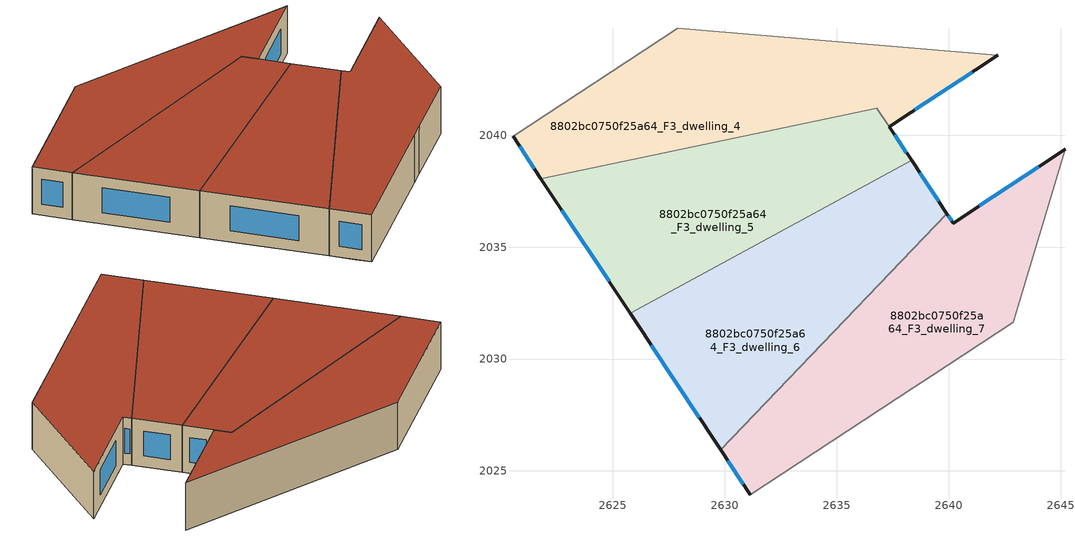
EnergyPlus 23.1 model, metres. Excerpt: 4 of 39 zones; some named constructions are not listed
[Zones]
8802bc0750f25a64_F3_dwelling_4
 floor to 8802bc0750f25a64_F2_dwelling_5 (EU_floor_Construction): 2640.93,2042.74 2637.34,2040.38 2636.79,2041.21 2621.78,2038.06 2620.53,2039.95 2622.31,2041.12 z9
 floor to 8802bc0750f25a64_F2_dwelling_4 (EU_floor_Construction): 2642.19,2043.57 2640.93,2042.74 2622.31,2041.12 2627.89,2044.79 z9
 wall outside (EU_wall_Construction): 2620.53,2039.95 2621.78,2038.06 / 2637.34,2040.38 2642.19,2043.57 z9:12
 wall adiabatic (EU_wall_Construction): 2627.89,2044.79 2620.53,2039.95 z9:12
 wall to 8802bc0750f25a64_F3_dwelling_3 (EU_wall_Construction): 2642.19,2043.57 2627.89,2044.79 z9:12
 wall to 8802bc0750f25a64_F3_dwelling_5 (EU_wall_Construction): 2621.78,2038.06 2636.79,2041.21 2637.34,2040.38 z9:12
 window (EU_Window_Construction): 2620.83,2039.51 2621.49,2038.51 / 2638.48,2041.13 2641.05,2042.82 z9.7:11.3
 roof outside (EU_roof_Construction): 2637.34,2040.38 2642.19,2043.57 2627.89,2044.79 2620.53,2039.95 2621.78,2038.06 2636.79,2041.21 z12
8802bc0750f25a64_F3_dwelling_5
 floor to 8802bc0750f25a64_F2_dwelling_5 (EU_floor_Construction): 2636.79,2041.21 2637.39,2040.3 2623.33,2035.72 2621.78,2038.06 z9
 floor to 8802bc0750f25a64_F2_dwelling_6 (EU_floor_Construction): 2637.39,2040.3 2638.34,2038.87 2625.76,2032.05 2623.33,2035.72 z9
 wall outside (EU_wall_Construction): 2621.78,2038.06 2625.76,2032.05 / 2638.34,2038.87 2637.34,2040.37 z9:12
 wall to 8802bc0750f25a64_F3_dwelling_6 (EU_wall_Construction): 2625.76,2032.05 2638.34,2038.87 z9:12
 window (EU_Window_Construction): 2622.72,2036.65 2624.83,2033.47 / 2638.1,2039.22 2637.58,2040.02 z9.7:11.3
 roof outside (EU_roof_Construction): 2638.34,2038.87 2636.79,2041.21 2621.78,2038.06 2625.76,2032.05 z12
8802bc0750f25a64_F3_dwelling_6
 floor to 8802bc0750f25a64_F2_dwelling_6 (EU_floor_Construction): 2638.34,2038.87 2638.81,2038.16 2626.97,2030.22 2625.76,2032.05 z9
 floor to 8802bc0750f25a64_F2_dwelling_7 (EU_floor_Construction): 2638.81,2038.16 2639.91,2036.49 2629.81,2025.94 2626.97,2030.22 z9
 wall outside (EU_wall_Construction): 2639.91,2036.49 2638.34,2038.87 / 2625.76,2032.05 2629.81,2025.94 z9:12
 wall to 8802bc0750f25a64_F3_dwelling_7 (EU_wall_Construction): 2629.81,2025.94 2639.91,2036.49 z9:12
 window (EU_Window_Construction): 2639.54,2037.05 2638.71,2038.31 / 2626.71,2030.62 2628.86,2027.37 z9.7:11.3
 roof outside (EU_roof_Construction): 2629.81,2025.94 2639.91,2036.49 2638.34,2038.87 2625.76,2032.05 z12
8802bc0750f25a64_F3_dwelling_7
 floor to 8802bc0750f25a64_F2_dwelling_7 (EU_floor_Construction): 2640.38,2036.2 2630.62,2024.72 2629.81,2025.94 2639.91,2036.49 2640.19,2036.07 z9
 floor to 8802bc0750f25a64_F2_dwelling_8 (EU_floor_Construction): 2645.19,2039.36 2642.87,2031.64 2639.24,2029.26 2638.41,2028.71 2631.14,2023.93 2630.62,2024.72 2640.38,2036.2 z9
 wall outside (EU_wall_Construction): 2629.81,2025.94 2631.14,2023.93 / 2645.19,2039.36 2640.19,2036.07 2639.91,2036.49 z9:12
 wall adiabatic (EU_wall_Construction): 2631.14,2023.93 2638.41,2028.71 2639.24,2029.26 2642.87,2031.64 z9:12
 wall to 8802bc0750f25a64_F3_dwelling_8 (EU_wall_Construction): 2642.87,2031.64 2645.19,2039.36 z9:12
 window (EU_Window_Construction): 2630.12,2025.47 2630.83,2024.4 / 2640.12,2036.17 2639.98,2036.39 / 2644.01,2038.59 2641.36,2036.84 z9.7:11.3
 roof outside (EU_roof_Construction): 2639.24,2029.26 2642.87,2031.64 2645.19,2039.36 2640.19,2036.07 2639.91,2036.49 2629.81,2025.94 2631.14,2023.93 2638.41,2028.71 z12
[SCHEDULE:FILE] Column Number=1; Rows to Skip at Top=0; Number of Hours of Data=8760; Column Separator=Comma; Interpolate to Timestep=No; Minutes per Item=60; Adjust Schedule for Daylight Savings=Yes
Name | File
EU_Step8_GainSchedule_8802bc0750f25a64_F1_dwelling_3_f000 | ../../schedules/8802bc0750f25a64/8802bc0750f25a64_F1_dwelling_3_f000_gain.csv
EU_Step8_GainSchedule_8802bc0750f25a64_F1_dwelling_4_f000 | ../../schedules/8802bc0750f25a64/8802bc0750f25a64_F1_dwelling_4_f000_gain.csv
EU_Step8_GainSchedule_8802bc0750f25a64_F1_dwelling_5_f000 | ../../schedules/8802bc0750f25a64/8802bc0750f25a64_F1_dwelling_5_f000_gain.csv
EU_Step8_GainSchedule_8802bc0750f25a64_F1_dwelling_6_f000 | ../../schedules/8802bc0750f25a64/8802bc0750f25a64_F1_dwelling_6_f000_gain.csv
EU_Step8_GainSchedule_8802bc0750f25a64_F1_dwelling_7_f000 | ../../schedules/8802bc0750f25a64/8802bc0750f25a64_F1_dwelling_7_f000_gain.csv
EU_Step8_GainSchedule_8802bc0750f25a64_F1_dwelling_8_f000 | ../../schedules/8802bc0750f25a64/8802bc0750f25a64_F1_dwelling_8_f000_gain.csv
EU_Step8_GainSchedule_8802bc0750f25a64_F1_dwelling_9_f000 | ../../schedules/8802bc0750f25a64/8802bc0750f25a64_F1_dwelling_9_f000_gain.csv
EU_Step8_GainSchedule_8802bc0750f25a64_F2_dwelling_0_f000 | ../../schedules/8802bc0750f25a64/8802bc0750f25a64_F2_dwelling_0_f000_gain.csv
EU_Step8_GainSchedule_8802bc0750f25a64_F2_dwelling_1_f000 | ../../schedules/8802bc0750f25a64/8802bc0750f25a64_F2_dwelling_1_f000_gain.csv
EU_Step8_GainSchedule_8802bc0750f25a64_F2_dwelling_2_f000 | ../../schedules/8802bc0750f25a64/8802bc0750f25a64_F2_dwelling_2_f000_gain.csv
EU_Step8_GainSchedule_8802bc0750f25a64_F2_dwelling_3_f000 | ../../schedules/8802bc0750f25a64/8802bc0750f25a64_F2_dwelling_3_f000_gain.csv
EU_Step8_GainSchedule_8802bc0750f25a64_F2_dwelling_4_f000 | ../../schedules/8802bc0750f25a64/8802bc0750f25a64_F2_dwelling_4_f000_gain.csv
EU_Step8_GainSchedule_8802bc0750f25a64_F2_dwelling_5_f000 | ../../schedules/8802bc0750f25a64/8802bc0750f25a64_F2_dwelling_5_f000_gain.csv
EU_Step8_GainSchedule_8802bc0750f25a64_F2_dwelling_6_f000 | ../../schedules/8802bc0750f25a64/8802bc0750f25a64_F2_dwelling_6_f000_gain.csv
EU_Step8_GainSchedule_8802bc0750f25a64_F2_dwelling_7_f000 | ../../schedules/8802bc0750f25a64/8802bc0750f25a64_F2_dwelling_7_f000_gain.csv
EU_Step8_GainSchedule_8802bc0750f25a64_F2_dwelling_8_f000 | ../../schedules/8802bc0750f25a64/8802bc0750f25a64_F2_dwelling_8_f000_gain.csv
EU_Step8_GainSchedule_8802bc0750f25a64_F2_dwelling_9_f000 | ../../schedules/8802bc0750f25a64/8802bc0750f25a64_F2_dwelling_9_f000_gain.csv
